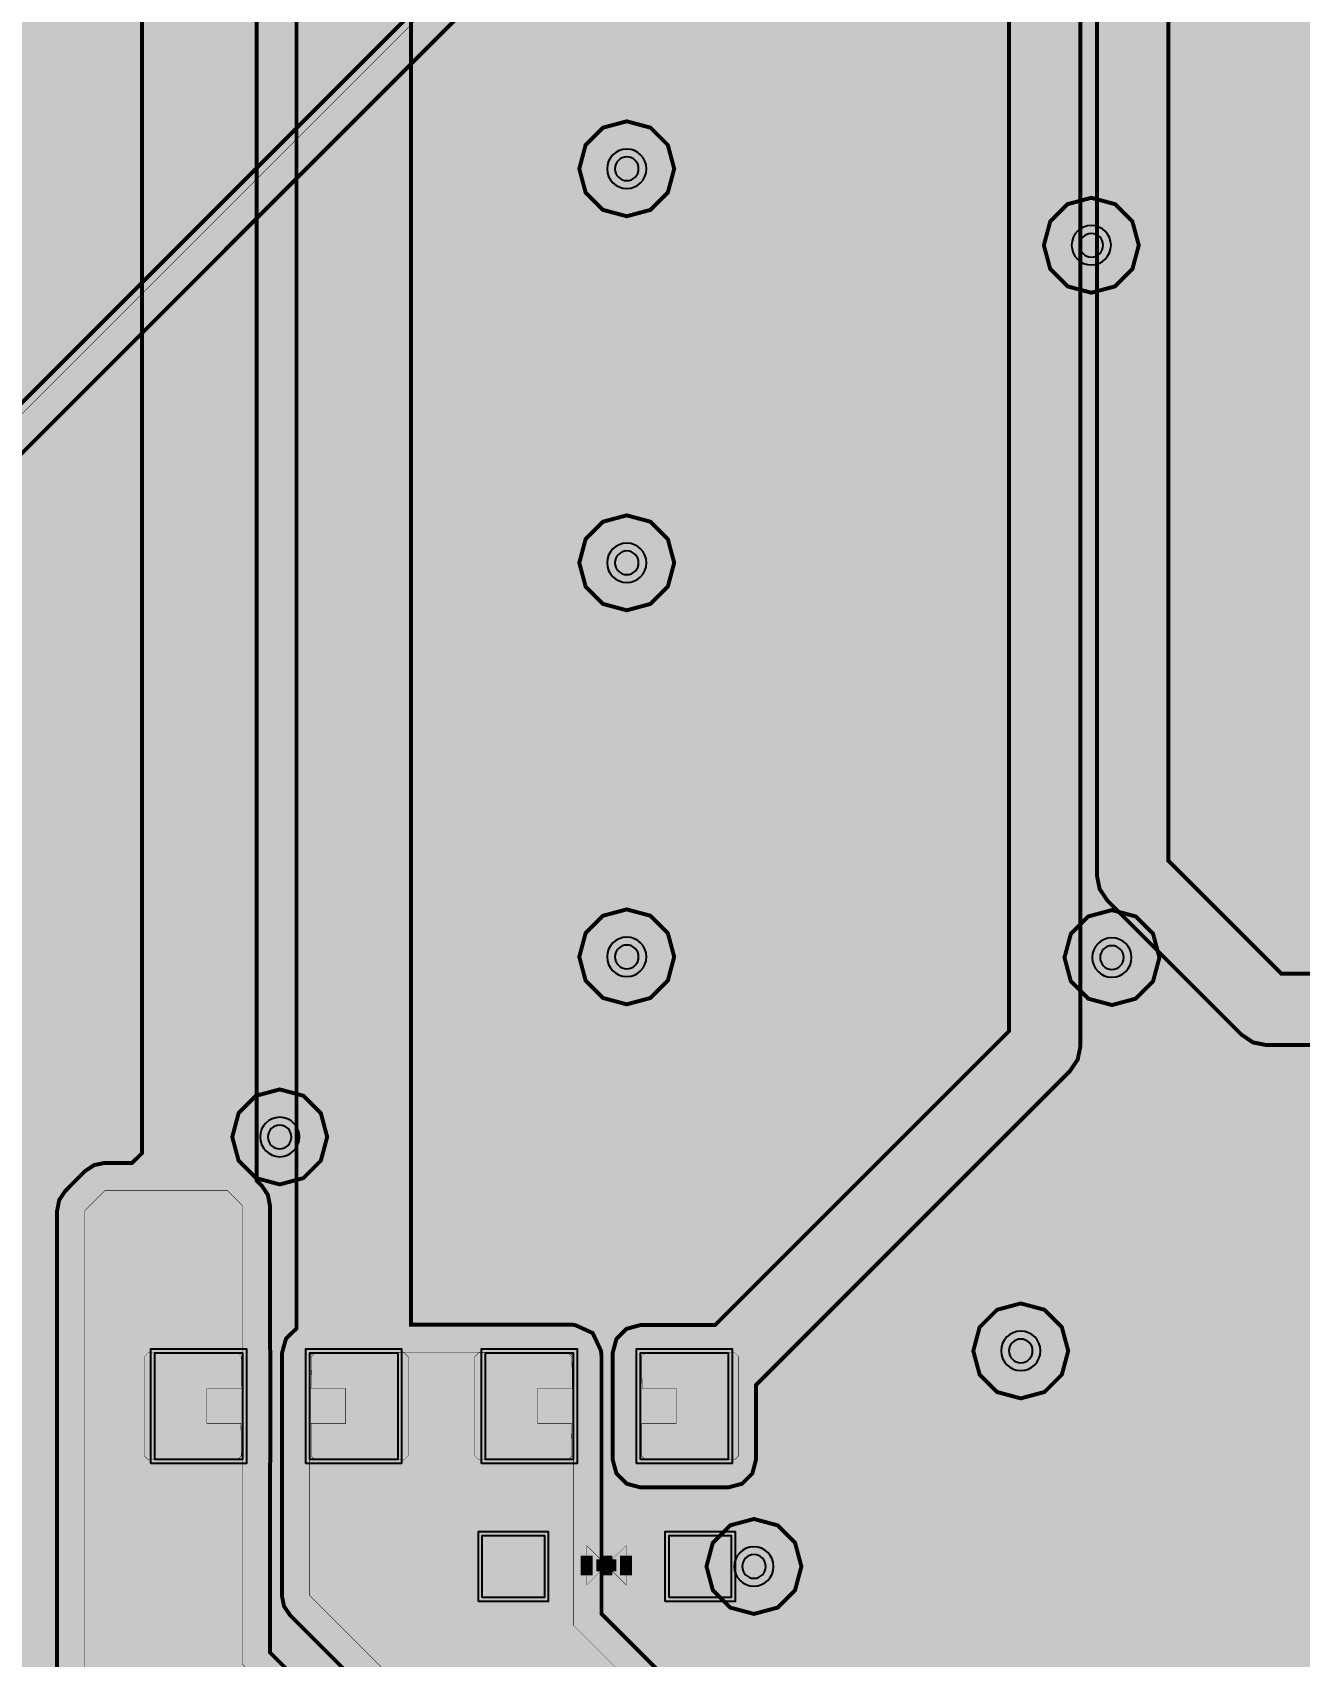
# Model space of a CAD drawing. Header units: millimetres. Extents: x -61 to 56, y -72 to 70.
# Drawn here: x 23.98 to 40.31, y -50.84 to -29.9 of the extents above; entities that cross this region are included whole.
import ezdxf

# ---------------------------------------------------------------- set-up
doc = ezdxf.new("R2010")
doc.units = ezdxf.units.MM
doc.header["$MEASUREMENT"] = 0
for name, color, linetype, true_color in [('02GND', 7, 'Continuous', 0x999966), ('03POWER', 7, 'Continuous', 0x008000), ('Bottom-Layer', 7, 'Continuous', 0x0000ff), ('Document-Layer', 7, 'Continuous', 0xffffff), ('Hole-Layer', 7, 'Continuous', 0x222222), ('Multi-Layer', 7, 'Continuous', 0xc0c0c0), ('Top-Layer', 7, 'Continuous', 0xff0000), ('Top-Paste-Mask-Layer', 7, 'Continuous', 0x808080), ('Top-Silkscreen-Layer', 7, 'Continuous', 0xffcc00), ('Top-Solder-Mask-Layer', 7, 'Continuous', 0x800080)]:
    doc.layers.add(name, color=color, linetype=linetype, true_color=true_color)

msp = doc.modelspace()

# ---------------------------------------------------------------- hatches: boundary and pattern name
at = {"layer": '02GND'}
msp.add_hatch(color=256, dxfattribs=at).paths.add_polyline_path([(-49.642, 52.153), (49.642, 52.153), (49.642, -62.142), (-49.642, -62.142)])
at = {"layer": '03POWER'}
for points in [[(48.499, -56.042), (48.581, -56.348), (48.806, -56.572), (49.112, -56.654), (49.418, -56.571), (49.642, -56.346), (49.642, -62.142), (44.192, -62.142), (44.393, -61.957), (44.493, -61.703), (44.472, -61.43), (45.189, -61.704), (45.95, -61.804), (46.713, -61.727), (47.438, -61.475), (48.085, -61.064), (48.62, -60.514), (49.014, -59.855), (49.245, -59.123), (49.302, -58.358), (49.18, -57.601), (48.887, -56.892), (48.438, -56.269), (47.858, -55.767), (47.177, -55.412), (46.434, -55.224), (45.666, -55.212), (44.917, -55.378), (44.226, -55.712), (43.631, -56.196), (43.164, -56.805), (42.849, -57.504), (42.704, -58.258), (42.737, -59.024), (42.946, -59.763), (43.32, -60.433), (43.838, -60.999), (-43.362, -60.999), (-43.621, -61.056), (-43.831, -61.218), (-43.953, -61.453), (-43.964, -61.718), (-43.863, -61.963), (-43.667, -62.142), (-49.642, -62.142), (-49.642, -56.582), (-49.433, -56.797), (-49.148, -56.888), (-48.853, -56.832), (-49.162, -57.541), (-49.298, -58.303), (-49.253, -59.075), (-49.03, -59.816), (-48.641, -60.484), (-48.107, -61.044), (-47.458, -61.464), (-46.728, -61.722), (-45.959, -61.803), (-45.192, -61.703), (-44.469, -61.428), (-43.83, -60.992), (-43.31, -60.419), (-42.937, -59.741), (-42.732, -58.995), (-42.707, -58.222), (-42.861, -57.464), (-43.188, -56.763), (-43.668, -56.157), (-44.277, -55.679), (-44.979, -55.356), (-45.738, -55.205), (-46.511, -55.234), (-47.256, -55.443), (-47.932, -55.818), (-48.502, -56.341), (-48.5, -56.309), (-48.499, -56.277), (-48.499, 51.315), (-19.403, 51.315), (-19.629, 51.144), (-19.755, 50.889), (-19.751, 50.604), (-19.619, 50.352), (-19.388, 50.187), (-19.658, 49.977), (-19.773, 49.655), (-19.698, 49.322), (-19.455, 49.081), (-19.684, 48.858), (-19.769, 48.551), (-19.689, 48.242), (-19.463, 48.016), (-19.155, 47.934), (-18.847, 48.018), (-18.624, 48.246), (-18.545, 48.556), (-18.633, 48.863), (-18.864, 49.083), (-18.625, 49.324), (-18.551, 49.655), (-18.665, 49.975), (-18.931, 50.185), (-18.698, 50.349), (-18.565, 50.601), (-18.56, 50.887), (-18.685, 51.143), (-18.912, 51.315), (48.426, 51.315), (48.499, 51.242)], [(22.849, 14.008), (22.931, 13.703), (23.153, 13.479), (23.457, 13.396), (23.763, 13.475), (23.763, -5.557), (23.538, -5.683), (23.384, -5.89), (23.33, -6.142), (23.384, -6.394), (23.538, -6.602), (23.763, -6.727), (23.763, -10.399), (23.491, -10.504), (23.299, -10.723), (23.23, -11.006), (23.299, -11.289), (23.491, -11.508), (23.763, -11.613), (23.763, -18.066), (15.932, -25.896), (-24.557, -25.896), (-24.694, -25.924), (-24.811, -26.001), (-28.007, -29.198), (-28.085, -29.314), (-28.112, -29.451), (-28.112, -54.99), (-28.085, -55.127), (-28.007, -55.243), (-26.976, -56.274), (-26.86, -56.352), (-26.723, -56.379), (9.142, -56.379), (9.279, -56.352), (9.395, -56.274), (10.695, -54.974), (10.772, -54.858), (10.799, -54.721), (10.799, -52.307), (11.028, -52.521), (11.331, -52.594), (11.632, -52.508), (11.85, -52.284), (11.93, -51.982), (11.85, -51.68), (11.632, -51.456), (11.331, -51.37), (11.028, -51.443), (10.799, -51.657), (10.799, -47.227), (10.995, -47.422), (11.255, -47.511), (11.529, -47.477), (11.76, -47.326), (11.901, -47.089), (11.924, -46.815), (12.235, -46.82), (12.508, -46.673), (12.674, -46.41), (12.689, -46.1), (12.55, -45.822), (12.293, -45.648), (11.983, -45.623), (11.701, -45.753), (11.519, -46.004), (11.484, -46.313), (11.224, -46.297), (10.981, -46.391), (10.799, -46.577), (10.799, -42.147), (11.028, -42.361), (11.331, -42.434), (11.632, -42.348), (11.85, -42.124), (11.93, -41.822), (11.85, -41.52), (11.632, -41.296), (11.331, -41.21), (11.028, -41.283), (10.799, -41.497), (10.799, -38.045), (11.003, -37.842), (11.303, -37.861), (11.576, -37.736), (11.756, -37.495), (11.8, -37.198), (21.07, -37.198), (21.334, -37.337), (21.633, -37.334), (21.895, -37.19), (21.992, -37.155), (22.076, -37.093), (32.363, -26.806), (32.441, -26.689), (32.468, -26.552), (32.468, -1.1), (32.789, -1.031), (33.029, -0.805), (33.117, -0.489), (33.029, -0.172), (32.789, 0.054), (32.468, 0.122), (32.468, 3.331), (32.469, 3.354), (32.47, 3.377), (32.469, 3.4), (32.468, 3.422), (32.468, 16.054), (32.441, 16.191), (32.363, 16.308), (30.904, 17.766), (31.094, 18.043), (31.109, 18.378), (30.946, 18.671), (30.652, 18.834), (30.317, 18.817), (30.041, 18.627), (29.934, 18.688), (29.813, 18.709), (26.824, 18.709), (27.107, 18.822), (27.3, 19.057), (27.357, 19.356), (27.262, 19.645), (27.04, 19.853), (26.746, 19.928), (26.451, 19.853), (26.229, 19.645), (26.135, 19.356), (26.191, 19.057), (26.385, 18.822), (26.667, 18.709), (26.105, 18.709), (25.968, 18.682), (25.852, 18.604), (23.868, 16.62), (23.79, 16.504), (23.763, 16.367), (23.763, 14.541), (23.457, 14.62), (23.153, 14.537), (22.931, 14.313)], [(-27.652, -29.493), (-24.845, -26.686), (-24.698, -26.99), (-24.413, -27.17), (-24.076, -27.171), (-23.789, -26.994), (-23.64, -26.692), (-23.673, -26.356), (-14.651, -26.356), (-14.69, -26.649), (-14.588, -26.926), (-14.368, -27.123), (-14.082, -27.194), (-13.795, -27.123), (-13.575, -26.926), (-13.473, -26.649), (-13.513, -26.356), (-4.491, -26.356), (-4.53, -26.649), (-4.428, -26.926), (-4.208, -27.123), (-3.922, -27.194), (-3.635, -27.123), (-3.415, -26.926), (-3.313, -26.649), (-3.353, -26.356), (0.589, -26.356), (0.55, -26.649), (0.652, -26.926), (0.872, -27.123), (1.158, -27.194), (1.445, -27.123), (1.665, -26.926), (1.767, -26.649), (1.727, -26.356), (10.749, -26.356), (10.71, -26.649), (10.812, -26.926), (11.032, -27.123), (11.318, -27.194), (11.605, -27.123), (11.825, -26.926), (11.927, -26.649), (11.887, -26.356), (16.081, -26.356), (16.12, -26.348), (16.153, -26.326), (20.875, -21.604), (21.016, -21.903), (21.292, -22.085), (21.623, -22.097), (21.911, -21.935), (22.073, -21.646), (22.061, -21.316), (21.88, -21.04), (21.581, -20.898), (24.193, -18.286), (24.215, -18.253), (24.223, -18.214), (24.223, -11.485), (24.393, -11.272), (24.454, -11.006), (24.393, -10.74), (24.223, -10.527), (24.223, -6.686), (24.465, -6.461), (24.554, -6.142), (24.465, -5.824), (24.223, -5.598), (24.223, 16.325), (26.147, 18.249), (29.771, 18.249), (29.916, 18.105), (30.08, 17.805), (30.38, 17.64), (32.008, 16.012), (32.008, 14.546), (31.729, 14.664), (31.427, 14.633), (31.177, 14.461), (31.04, 14.19), (30.75, 14.208), (30.484, 14.091), (30.302, 13.864), (30.246, 13.578), (30.327, 13.299), (30.529, 13.089), (30.805, 12.996), (31.092, 13.04), (31.327, 13.213), (31.455, 13.474), (31.743, 13.455), (32.008, 13.571), (32.008, 9.466), (31.696, 9.588), (31.366, 9.526), (31.118, 9.301), (31.026, 8.978), (31.118, 8.656), (31.366, 8.43), (31.696, 8.369), (32.008, 8.49), (32.008, 3.97), (31.732, 3.976), (31.482, 3.86), (31.308, 3.646), (31.245, 3.377), (31.308, 3.108), (31.482, 2.894), (31.732, 2.778), (32.008, 2.783), (32.008, -0.131), (31.922, -0.301), (31.893, -0.489), (31.922, -0.676), (32.008, -0.846), (32.008, -10.854), (31.696, -10.732), (31.366, -10.794), (31.118, -11.019), (31.026, -11.342), (31.118, -11.664), (31.366, -11.89), (31.696, -11.951), (32.008, -11.83), (32.008, -15.934), (31.696, -15.812), (31.366, -15.874), (31.118, -16.099), (31.026, -16.422), (31.118, -16.744), (31.366, -16.97), (31.696, -17.031), (32.008, -16.91), (32.008, -26.094), (31.693, -25.972), (31.361, -26.036), (31.114, -26.267), (31.026, -26.593), (31.125, -26.916), (31.381, -27.137), (22.034, -36.485), (21.822, -36.236), (21.513, -36.131), (21.193, -36.2), (20.955, -36.424), (20.866, -36.738), (11.512, -36.738), (11.263, -36.651), (11, -36.678), (10.773, -36.812), (10.623, -37.03), (10.58, -37.29), (10.649, -37.545), (10.369, -37.825), (10.347, -37.858), (10.34, -37.897), (10.34, -54.679), (9.1, -55.919), (-26.681, -55.919), (-27.652, -54.948)], [(31.026, -31.662), (31.108, -31.968), (31.332, -32.192), (31.638, -32.274), (31.944, -32.192), (32.168, -31.968), (32.25, -31.662), (32.168, -31.356), (31.944, -31.132), (31.638, -31.05), (31.332, -31.132), (31.108, -31.356)], [(37.016, -32.648), (37.098, -32.954), (37.322, -33.178), (37.628, -33.26), (37.934, -33.178), (38.158, -32.954), (38.24, -32.648), (38.158, -32.342), (37.934, -32.118), (37.628, -32.036), (37.322, -32.118), (37.098, -32.342)], [(31.026, -36.742), (31.108, -37.048), (31.332, -37.272), (31.638, -37.354), (31.944, -37.272), (32.168, -37.048), (32.25, -36.742), (32.168, -36.436), (31.944, -36.212), (31.638, -36.13), (31.332, -36.212), (31.108, -36.436)], [(31.026, -41.822), (31.108, -42.128), (31.332, -42.352), (31.638, -42.434), (31.944, -42.352), (32.168, -42.128), (32.25, -41.822), (32.168, -41.516), (31.944, -41.292), (31.638, -41.21), (31.332, -41.292), (31.108, -41.516)], [(37.282, -41.831), (37.364, -42.137), (37.588, -42.361), (37.894, -42.443), (38.2, -42.361), (38.424, -42.137), (38.506, -41.831), (38.424, -41.525), (38.2, -41.301), (37.894, -41.219), (37.588, -41.301), (37.364, -41.525)], [(26.552, -44.144), (26.634, -44.45), (26.858, -44.674), (27.164, -44.756), (27.47, -44.674), (27.694, -44.45), (27.776, -44.144), (27.694, -43.837), (27.47, -43.613), (27.164, -43.531), (26.858, -43.613), (26.634, -43.837)], [(36.106, -46.902), (36.188, -47.208), (36.412, -47.432), (36.718, -47.514), (37.024, -47.432), (37.248, -47.208), (37.33, -46.902), (37.248, -46.596), (37.024, -46.372), (36.718, -46.29), (36.412, -46.372), (36.188, -46.596)], [(32.666, -49.681), (32.748, -49.987), (32.972, -50.211), (33.278, -50.293), (33.584, -50.211), (33.808, -49.987), (33.89, -49.681), (33.808, -49.375), (33.584, -49.151), (33.278, -49.069), (32.972, -49.151), (32.748, -49.375)]]:
    msp.add_hatch(color=256, dxfattribs=at).paths.add_polyline_path(points)
at = {"layer": 'Bottom-Layer'}
msp.add_hatch(color=256, dxfattribs=at).paths.add_polyline_path([(-49.642, -62.142), (-49.642, 52.153), (49.642, 52.153), (49.642, -62.142)])
at = {"layer": 'Document-Layer'}
for points in [[(31.122, -49.412), (31.376, -49.666), (31.122, -49.92)], [(31.122, -49.412), (31.376, -49.666), (31.122, -49.92)], [(31.63, -49.92), (31.376, -49.666), (31.63, -49.412)], [(31.63, -49.92), (31.376, -49.666), (31.63, -49.412)]]:
    msp.add_hatch(color=256, dxfattribs=at).paths.add_polyline_path(points)
at = {"layer": 'Top-Layer'}
for points in [[(-49.642, -62.142), (-49.642, 52.153), (49.642, 52.153), (49.642, -62.142)], [(32.867, -3.012), (32.707, -3.252), (32.65, -3.534), (32.65, -17.679), (25.607, -24.723), (25.446, -24.963), (25.39, -25.246), (25.39, -44.351), (25.262, -44.478), (24.909, -44.478), (24.772, -44.506), (24.655, -44.583), (24.399, -44.84), (24.321, -44.956), (24.294, -45.093), (24.294, -52.386), (24.321, -52.523), (24.399, -52.64), (26.729, -54.97), (26.846, -55.048), (26.983, -55.075), (27.961, -55.075), (28.098, -55.048), (28.214, -54.97), (28.862, -54.323), (28.939, -54.207), (28.966, -54.07), (28.966, -52.866), (28.939, -52.729), (28.862, -52.613), (27.038, -50.79), (27.038, -48.364), (27.042, -48.334), (27.043, -48.304), (27.043, -46.927), (27.042, -46.897), (27.038, -46.867), (27.038, -45.027), (27.011, -44.89), (26.934, -44.774), (26.868, -44.709), (26.868, -25.552), (33.912, -18.508), (34.072, -18.268), (34.129, -17.986), (34.129, -3.841), (41.623, 3.653), (41.783, 3.893), (41.839, 4.176), (41.839, 9.243), (42.089, 9.428), (42.293, 9.662), (42.293, 4.144), (34.52, -3.63), (34.359, -3.87), (34.303, -4.152), (34.303, -18.539), (27.596, -25.245), (27.436, -25.485), (27.38, -25.768), (27.38, -46.613), (27.245, -46.743), (27.195, -46.923), (27.193, -46.945), (27.192, -46.966), (27.192, -50.056), (27.219, -50.193), (27.297, -50.309), (29.536, -52.548), (29.536, -54.077), (29.563, -54.214), (29.641, -54.33), (30.269, -54.959), (30.385, -55.036), (30.523, -55.064), (31.454, -55.064), (31.591, -55.036), (31.707, -54.959), (32.362, -54.303), (32.44, -54.187), (32.467, -54.05), (32.467, -51.594), (32.44, -51.457), (32.362, -51.341), (31.313, -50.291), (31.313, -46.973), (31.31, -46.934), (31.304, -46.895), (31.199, -46.672), (30.975, -46.57), (30.939, -46.565), (30.902, -46.563), (28.858, -46.563), (28.858, -26.074), (35.565, -19.368), (35.725, -19.128), (35.781, -18.845), (35.781, -4.459), (41.928, 1.688), (41.912, 1.628), (41.906, 1.566), (41.906, 0.434), (41.954, 0.255), (42.086, 0.124), (42.265, 0.076), (43.642, 0.076), (43.821, 0.124), (43.952, 0.255), (44, 0.434), (44, 0.54), (45.01, 0.54), (45.206, 0.232), (45.489, 0), (45.164, -0.282), (44.965, -0.663), (44.918, -1.09), (45.031, -1.505), (45.287, -1.85), (45.651, -2.078), (46.073, -2.158), (46.495, -2.078), (46.86, -1.85), (47.115, -1.505), (47.228, -1.09), (47.181, -0.663), (46.982, -0.282), (46.657, 0), (46.963, 0.259), (47.162, 0.606), (47.231, 1), (47.162, 1.394), (46.963, 1.741), (46.657, 2), (46.982, 2.282), (47.181, 2.663), (47.228, 3.09), (47.115, 3.505), (46.86, 3.85), (46.495, 4.078), (46.073, 4.158), (45.651, 4.078), (45.287, 3.85), (45.031, 3.505), (44.918, 3.09), (44.965, 2.663), (45.164, 2.282), (45.489, 2), (45.206, 1.768), (45.01, 1.46), (44, 1.46), (44, 1.566), (43.952, 1.745), (43.821, 1.876), (43.642, 1.924), (42.265, 1.924), (42.203, 1.919), (42.143, 1.903), (43.555, 3.315), (43.715, 3.555), (43.772, 3.838), (43.772, 12.068), (43.715, 12.35), (43.555, 12.59), (42.512, 13.634), (42.548, 14.173), (42.385, 14.689), (42.046, 15.109), (41.577, 15.378), (41.042, 15.457), (40.515, 15.336), (40.069, 15.031), (39.764, 14.585), (39.643, 14.058), (39.722, 13.523), (39.991, 13.054), (40.411, 12.715), (40.927, 12.552), (41.466, 12.588), (42.293, 11.761), (42.293, 11.338), (41.925, 11.702), (41.453, 11.915), (40.937, 11.949), (40.441, 11.801), (40.028, 11.489), (39.75, 11.052), (39.643, 10.546), (39.719, 10.034), (39.968, 9.58), (40.361, 9.243), (40.361, 4.482)], [(39.564, -42.825), (39.713, -42.925), (39.889, -42.96), (41.906, -42.96), (41.906, -43.066), (41.954, -43.245), (42.086, -43.377), (42.265, -43.424), (43.642, -43.424), (43.821, -43.377), (43.952, -43.245), (44, -43.066), (44, -41.934), (43.952, -41.755), (43.821, -41.624), (43.642, -41.576), (42.265, -41.576), (42.086, -41.624), (41.954, -41.755), (41.906, -41.934), (41.906, -42.04), (40.08, -42.04), (38.62, -40.58), (38.62, -11.002), (38.765, -10.692), (38.72, -10.352), (38.501, -10.089), (38.72, -9.827), (38.765, -9.487), (38.62, -9.177), (38.62, -5.984), (42.679, -1.924), (43.642, -1.924), (43.821, -1.876), (43.952, -1.745), (44, -1.566), (44, -0.434), (43.952, -0.255), (43.821, -0.124), (43.642, -0.076), (42.265, -0.076), (42.086, -0.124), (41.954, -0.255), (41.906, -0.434), (41.906, -1.396), (37.835, -5.468), (37.735, -5.617), (37.7, -5.793), (37.7, -9.177), (37.555, -9.487), (37.599, -9.827), (37.819, -10.089), (37.599, -10.352), (37.555, -10.692), (37.7, -11.002), (37.7, -40.771), (37.735, -40.947), (37.835, -41.096)], [(32.777, -46.569), (31.815, -46.569), (31.636, -46.617), (31.505, -46.748), (31.457, -46.927), (31.457, -48.304), (31.505, -48.483), (31.636, -48.614), (31.815, -48.662), (32.947, -48.662), (33.126, -48.614), (33.257, -48.483), (33.305, -48.304), (33.305, -47.341), (37.353, -43.293), (37.453, -43.144), (37.488, -42.968), (37.488, -6.997), (37.634, -6.683), (37.586, -6.341), (37.36, -6.079), (37.028, -5.981), (36.696, -6.079), (36.47, -6.341), (36.423, -6.683), (36.568, -6.997), (36.568, -42.778)], [(26.983, -54.717), (24.652, -52.386), (24.652, -45.093), (24.909, -44.836), (26.49, -44.836), (26.68, -45.027), (26.68, -50.938), (28.608, -52.866), (28.608, -54.07), (27.961, -54.717)], [(25.553, -48.304), (25.553, -46.927), (26.685, -46.927), (26.685, -48.304)], [(30.523, -54.706), (29.894, -54.077), (29.894, -52.4), (27.55, -50.056), (27.55, -46.966), (27.596, -46.921), (30.902, -46.921), (30.954, -46.973), (30.954, -50.44), (32.109, -51.594), (32.109, -54.05), (31.454, -54.706)], [(27.553, -48.304), (27.553, -46.927), (28.685, -46.927), (28.685, -48.304)], [(29.815, -48.304), (29.815, -46.927), (30.947, -46.927), (30.947, -48.304)], [(31.815, -48.304), (31.815, -46.927), (32.947, -46.927), (32.947, -48.304)], [(29.776, -50.081), (29.776, -49.281), (30.576, -49.281), (30.576, -50.081)], [(32.186, -50.081), (32.186, -49.281), (32.986, -49.281), (32.986, -50.081)]]:
    msp.add_hatch(color=256, dxfattribs=at).paths.add_polyline_path(points)
at = {"layer": 'Top-Paste-Mask-Layer'}
for points in [[(25.419, -48.256), (25.419, -46.976), (25.469, -46.926), (26.619, -46.926), (26.669, -46.976), (26.674, -47.386), (26.224, -47.386), (26.224, -47.836), (26.664, -47.836), (26.669, -48.256), (26.619, -48.306), (25.469, -48.306)], [(25.419, -48.256), (25.419, -46.976), (25.469, -46.926), (26.619, -46.926), (26.669, -46.976), (26.674, -47.386), (26.224, -47.386), (26.224, -47.836), (26.664, -47.836), (26.669, -48.256), (26.619, -48.306), (25.469, -48.306)], [(27.569, -48.256), (27.569, -47.836), (28.014, -47.836), (28.014, -47.386), (27.574, -47.386), (27.569, -46.976), (27.619, -46.926), (28.769, -46.926), (28.819, -46.976), (28.819, -48.256), (28.769, -48.306), (27.619, -48.306)], [(27.569, -48.256), (27.569, -47.836), (28.014, -47.836), (28.014, -47.386), (27.574, -47.386), (27.569, -46.976), (27.619, -46.926), (28.769, -46.926), (28.819, -46.976), (28.819, -48.256), (28.769, -48.306), (27.619, -48.306)], [(29.681, -48.256), (29.681, -46.976), (29.731, -46.926), (30.881, -46.926), (30.931, -46.976), (30.936, -47.386), (30.486, -47.386), (30.486, -47.836), (30.926, -47.836), (30.931, -48.256), (30.881, -48.306), (29.731, -48.306)], [(29.681, -48.256), (29.681, -46.976), (29.731, -46.926), (30.881, -46.926), (30.931, -46.976), (30.936, -47.386), (30.486, -47.386), (30.486, -47.836), (30.926, -47.836), (30.931, -48.256), (30.881, -48.306), (29.731, -48.306)], [(31.831, -48.256), (31.831, -47.836), (32.276, -47.836), (32.276, -47.386), (31.836, -47.386), (31.831, -46.976), (31.881, -46.926), (33.031, -46.926), (33.081, -46.976), (33.081, -48.256), (33.031, -48.306), (31.881, -48.306)], [(31.831, -48.256), (31.831, -47.836), (32.276, -47.836), (32.276, -47.386), (31.836, -47.386), (31.831, -46.976), (31.881, -46.926), (33.031, -46.926), (33.081, -46.976), (33.081, -48.256), (33.031, -48.306), (31.881, -48.306)], [(29.776, -50.081), (29.776, -49.281), (30.576, -49.281), (30.576, -50.081)], [(32.186, -50.081), (32.186, -49.281), (32.986, -49.281), (32.986, -50.081)]]:
    msp.add_hatch(color=256, dxfattribs=at).paths.add_polyline_path(points)
at = {"layer": 'Top-Solder-Mask-Layer'}
for points in [[(25.502, -48.355), (25.502, -46.876), (26.736, -46.876), (26.736, -48.355)], [(27.502, -48.355), (27.502, -46.876), (28.736, -46.876), (28.736, -48.355)], [(29.764, -48.355), (29.764, -46.876), (30.998, -46.876), (30.998, -48.355)], [(31.764, -48.355), (31.764, -46.876), (32.998, -46.876), (32.998, -48.355)], [(29.725, -50.132), (29.725, -49.23), (30.627, -49.23), (30.627, -50.132)], [(32.135, -50.132), (32.135, -49.23), (33.037, -49.23), (33.037, -50.132)]]:
    msp.add_hatch(color=256, dxfattribs=at).paths.add_polyline_path(points)

# ---------------------------------------------------------------- linework, layer by layer
at = {"layer": '03POWER'}
for points, const_width in [([(-27.754, -29.451), (-24.557, -26.255), (16.081, -26.255), (24.121, -18.214), (24.121, 16.367), (26.105, 18.351), (29.813, 18.351), (32.11, 16.054), (32.11, -26.552), (21.822, -36.84), (11.498, -36.84), (10.441, -37.897), (10.441, -54.721), (9.142, -56.021), (-26.723, -56.021), (-27.754, -54.99)], 0.00508), ([(31.026, -31.662), (31.108, -31.968), (31.332, -32.192), (31.638, -32.274), (31.944, -32.192), (32.168, -31.968), (32.25, -31.662), (32.168, -31.356), (31.944, -31.132), (31.638, -31.05), (31.332, -31.132), (31.108, -31.356)], 0.0508), ([(37.016, -32.648), (37.098, -32.954), (37.322, -33.178), (37.628, -33.26), (37.934, -33.178), (38.158, -32.954), (38.24, -32.648), (38.158, -32.342), (37.934, -32.118), (37.628, -32.036), (37.322, -32.118), (37.098, -32.342)], 0.0508), ([(31.026, -36.742), (31.108, -37.048), (31.332, -37.272), (31.638, -37.354), (31.944, -37.272), (32.168, -37.048), (32.25, -36.742), (32.168, -36.436), (31.944, -36.212), (31.638, -36.13), (31.332, -36.212), (31.108, -36.436)], 0.0508), ([(31.026, -41.822), (31.108, -42.128), (31.332, -42.352), (31.638, -42.434), (31.944, -42.352), (32.168, -42.128), (32.25, -41.822), (32.168, -41.516), (31.944, -41.292), (31.638, -41.21), (31.332, -41.292), (31.108, -41.516)], 0.0508), ([(37.282, -41.831), (37.364, -42.137), (37.588, -42.361), (37.894, -42.443), (38.2, -42.361), (38.424, -42.137), (38.506, -41.831), (38.424, -41.525), (38.2, -41.301), (37.894, -41.219), (37.588, -41.301), (37.364, -41.525)], 0.0508), ([(26.552, -44.144), (26.634, -44.45), (26.858, -44.674), (27.164, -44.756), (27.47, -44.674), (27.694, -44.45), (27.776, -44.144), (27.694, -43.837), (27.47, -43.613), (27.164, -43.531), (26.858, -43.613), (26.634, -43.837)], 0.0508), ([(36.106, -46.902), (36.188, -47.208), (36.412, -47.432), (36.718, -47.514), (37.024, -47.432), (37.248, -47.208), (37.33, -46.902), (37.248, -46.596), (37.024, -46.372), (36.718, -46.29), (36.412, -46.372), (36.188, -46.596)], 0.0508), ([(32.666, -49.681), (32.748, -49.987), (32.972, -50.211), (33.278, -50.293), (33.584, -50.211), (33.808, -49.987), (33.89, -49.681), (33.808, -49.375), (33.584, -49.151), (33.278, -49.069), (32.972, -49.151), (32.748, -49.375)], 0.0508)]:
    msp.add_lwpolyline(points, close=True, dxfattribs=dict(at, const_width=const_width))
at = {"layer": '03POWER', "const_width": 0.0508}
for points in [[(22.076, -37.093), (32.363, -26.806)], [(31.381, -27.137), (22.034, -36.485), (21.822, -36.236), (21.513, -36.131), (21.193, -36.2), (20.955, -36.424), (20.866, -36.738), (11.512, -36.738), (11.263, -36.651), (11, -36.678), (10.773, -36.812), (10.623, -37.03), (10.58, -37.29), (10.649, -37.545), (10.369, -37.825), (10.347, -37.858), (10.34, -37.897), (10.34, -54.679), (9.1, -55.919), (-26.681, -55.919)]]:
    msp.add_lwpolyline(points, dxfattribs=at)
at = {"layer": 'Document-Layer', "const_width": 0.00508}
for points in [[(31.122, -49.412), (31.376, -49.666), (31.122, -49.92)], [(31.122, -49.412), (31.376, -49.666), (31.122, -49.92)], [(31.63, -49.92), (31.376, -49.666), (31.63, -49.412)], [(31.63, -49.92), (31.376, -49.666), (31.63, -49.412)]]:
    msp.add_lwpolyline(points, close=True, dxfattribs=at)
at = {"layer": 'Hole-Layer'}
for points in [[(31.486, -31.662, 1), (31.791, -31.662, 1)], [(37.476, -32.648, 1), (37.781, -32.648, 1)], [(31.486, -36.742, 1), (31.791, -36.742, 1)], [(31.486, -41.822, 1), (31.791, -41.822, 1)], [(37.741, -41.831, 1), (38.046, -41.831, 1)], [(27.011, -44.144, 1), (27.316, -44.144, 1)], [(36.566, -46.902, 1), (36.871, -46.902, 1)], [(33.126, -49.681, 1), (33.431, -49.681, 1)]]:
    msp.add_lwpolyline(points, format="xyb", close=True, dxfattribs=at)
at = {"layer": 'Multi-Layer'}
for points in [[(31.384, -31.662, 1), (31.892, -31.662, 1)], [(37.374, -32.648, 1), (37.882, -32.648, 1)], [(31.384, -36.742, 1), (31.892, -36.742, 1)], [(31.384, -41.822, 1), (31.892, -41.822, 1)], [(37.64, -41.831, 1), (38.148, -41.831, 1)], [(26.91, -44.144, 1), (27.418, -44.144, 1)], [(36.464, -46.902, 1), (36.972, -46.902, 1)], [(33.024, -49.681, 1), (33.532, -49.681, 1)]]:
    msp.add_lwpolyline(points, format="xyb", close=True, dxfattribs=at)
at = {"layer": 'Top-Layer'}
for points, const_width in [([(37.028, -6.593), (37.028, -42.968)], 0.203), ([(36.568, -6.997), (36.568, -42.778), (32.777, -46.569), (31.815, -46.569), (31.636, -46.617), (31.505, -46.748), (31.457, -46.927), (31.457, -48.304), (31.505, -48.483), (31.636, -48.614), (31.815, -48.662), (32.947, -48.662), (33.126, -48.614), (33.257, -48.483), (33.305, -48.304), (33.305, -47.341), (37.353, -43.293), (37.453, -43.144), (37.488, -42.968), (37.488, -6.997)], 0.0508), ([(38.16, -40.771), (38.16, -10.592)], 0.203), ([(37.7, -11.002), (37.7, -40.771), (37.735, -40.947), (37.835, -41.096), (39.564, -42.825), (39.713, -42.925), (39.889, -42.96), (41.906, -42.96)], 0.0508), ([(41.906, -42.04), (40.08, -42.04), (38.62, -40.58), (38.62, -11.002)], 0.0508), ([(26.129, -44.657), (26.129, -25.246)], 0.762), ([(25.39, -25.246), (25.39, -44.351), (25.262, -44.478), (24.909, -44.478), (24.772, -44.506), (24.655, -44.583), (24.399, -44.84), (24.321, -44.956), (24.294, -45.093), (24.294, -52.386)], 0.0508), ([(28.862, -52.613), (27.038, -50.79), (27.038, -48.364), (27.042, -48.334), (27.043, -48.304), (27.043, -46.927), (27.042, -46.897), (27.038, -46.867), (27.038, -45.027), (27.011, -44.89), (26.934, -44.774), (26.868, -44.709), (26.868, -25.552)], 0.0508), ([(28.119, -25.768), (28.119, -47.616)], 0.762), ([(27.38, -25.768), (27.38, -46.613), (27.245, -46.743), (27.195, -46.923), (27.193, -46.945), (27.192, -46.966), (27.192, -50.056), (27.219, -50.193), (27.297, -50.309), (29.536, -52.548)], 0.0508), ([(32.362, -51.341), (31.313, -50.291), (31.313, -46.973), (31.31, -46.934), (31.304, -46.895), (31.199, -46.672), (30.975, -46.57), (30.939, -46.565), (30.902, -46.563), (28.858, -46.563), (28.858, -26.074)], 0.0508), ([(39.889, -42.5), (38.16, -40.771)], 0.203), ([(42.953, -42.5), (39.889, -42.5)], 0.203), ([(37.028, -42.968), (32.381, -47.616)], 0.203), ([(26.129, -44.657), (25.554, -45.232)], 0.762), ([(26.129, -47.605), (26.129, -44.657)], 0.762), ([(26.129, -47.605), (26.119, -47.616)], 0.762), ([(32.586, -49.681), (33.278, -49.681)], 0.381)]:
    msp.add_lwpolyline(points, dxfattribs=dict(at, const_width=const_width))
at = {"layer": 'Top-Layer', "const_width": 0.00508}
for points in [[(26.983, -54.717), (24.652, -52.386), (24.652, -45.093), (24.909, -44.836), (26.49, -44.836), (26.68, -45.027), (26.68, -50.938), (28.608, -52.866), (28.608, -54.07), (27.961, -54.717)], [(30.523, -54.706), (29.894, -54.077), (29.894, -52.4), (27.55, -50.056), (27.55, -46.966), (27.596, -46.921), (30.902, -46.921), (30.954, -46.973), (30.954, -50.44), (32.109, -51.594), (32.109, -54.05), (31.454, -54.706)]]:
    msp.add_lwpolyline(points, close=True, dxfattribs=at)
at = {"layer": 'Top-Layer'}
for points in [[(25.553, -48.304), (25.553, -46.927), (26.685, -46.927), (26.685, -48.304)], [(27.553, -48.304), (27.553, -46.927), (28.685, -46.927), (28.685, -48.304)], [(29.815, -48.304), (29.815, -46.927), (30.947, -46.927), (30.947, -48.304)], [(31.815, -48.304), (31.815, -46.927), (32.947, -46.927), (32.947, -48.304)], [(29.776, -50.081), (29.776, -49.281), (30.576, -49.281), (30.576, -50.081)], [(32.186, -50.081), (32.186, -49.281), (32.986, -49.281), (32.986, -50.081)]]:
    msp.add_lwpolyline(points, close=True, dxfattribs=at)
at = {"layer": 'Top-Paste-Mask-Layer', "const_width": 0.00508}
for points in [[(25.419, -48.256), (25.419, -46.976), (25.469, -46.926), (26.619, -46.926), (26.669, -46.976), (26.674, -47.386), (26.224, -47.386), (26.224, -47.836), (26.664, -47.836), (26.669, -48.256), (26.619, -48.306), (25.469, -48.306)], [(25.419, -48.256), (25.419, -46.976), (25.469, -46.926), (26.619, -46.926), (26.669, -46.976), (26.674, -47.386), (26.224, -47.386), (26.224, -47.836), (26.664, -47.836), (26.669, -48.256), (26.619, -48.306), (25.469, -48.306)], [(27.569, -48.256), (27.569, -47.836), (28.014, -47.836), (28.014, -47.386), (27.574, -47.386), (27.569, -46.976), (27.619, -46.926), (28.769, -46.926), (28.819, -46.976), (28.819, -48.256), (28.769, -48.306), (27.619, -48.306)], [(27.569, -48.256), (27.569, -47.836), (28.014, -47.836), (28.014, -47.386), (27.574, -47.386), (27.569, -46.976), (27.619, -46.926), (28.769, -46.926), (28.819, -46.976), (28.819, -48.256), (28.769, -48.306), (27.619, -48.306)], [(29.681, -48.256), (29.681, -46.976), (29.731, -46.926), (30.881, -46.926), (30.931, -46.976), (30.936, -47.386), (30.486, -47.386), (30.486, -47.836), (30.926, -47.836), (30.931, -48.256), (30.881, -48.306), (29.731, -48.306)], [(29.681, -48.256), (29.681, -46.976), (29.731, -46.926), (30.881, -46.926), (30.931, -46.976), (30.936, -47.386), (30.486, -47.386), (30.486, -47.836), (30.926, -47.836), (30.931, -48.256), (30.881, -48.306), (29.731, -48.306)], [(31.831, -48.256), (31.831, -47.836), (32.276, -47.836), (32.276, -47.386), (31.836, -47.386), (31.831, -46.976), (31.881, -46.926), (33.031, -46.926), (33.081, -46.976), (33.081, -48.256), (33.031, -48.306), (31.881, -48.306)], [(31.831, -48.256), (31.831, -47.836), (32.276, -47.836), (32.276, -47.386), (31.836, -47.386), (31.831, -46.976), (31.881, -46.926), (33.031, -46.926), (33.081, -46.976), (33.081, -48.256), (33.031, -48.306), (31.881, -48.306)]]:
    msp.add_lwpolyline(points, close=True, dxfattribs=at)
at = {"layer": 'Top-Paste-Mask-Layer'}
for points in [[(29.776, -50.081), (29.776, -49.281), (30.576, -49.281), (30.576, -50.081)], [(32.186, -50.081), (32.186, -49.281), (32.986, -49.281), (32.986, -50.081)]]:
    msp.add_lwpolyline(points, close=True, dxfattribs=at)
at = {"layer": 'Top-Silkscreen-Layer'}
for points, const_width in [([(25.358, -48.533), (25.358, -46.699)], 0.152), ([(25.358, -46.699), (26.643, -46.699)], 0.152), ([(25.358, -48.533), (25.358, -46.699)], 0.152), ([(25.358, -46.699), (26.643, -46.699)], 0.152), ([(28.88, -46.699), (27.595, -46.699)], 0.152), ([(28.88, -46.699), (27.595, -46.699)], 0.152), ([(28.88, -48.533), (28.88, -46.699)], 0.152), ([(28.88, -48.533), (28.88, -46.699)], 0.152), ([(29.62, -48.533), (29.62, -46.699)], 0.152), ([(29.62, -46.699), (30.905, -46.699)], 0.152), ([(29.62, -48.533), (29.62, -46.699)], 0.152), ([(29.62, -46.699), (30.905, -46.699)], 0.152), ([(33.142, -46.699), (31.857, -46.699)], 0.152), ([(33.142, -46.699), (31.857, -46.699)], 0.152), ([(33.142, -48.533), (33.142, -46.699)], 0.152), ([(33.142, -48.533), (33.142, -46.699)], 0.152), ([(26.643, -48.533), (25.358, -48.533)], 0.152), ([(26.643, -48.533), (25.358, -48.533)], 0.152), ([(27.595, -48.533), (28.88, -48.533)], 0.152), ([(27.595, -48.533), (28.88, -48.533)], 0.152), ([(30.905, -48.533), (29.62, -48.533)], 0.152), ([(30.905, -48.533), (29.62, -48.533)], 0.152), ([(31.857, -48.533), (33.142, -48.533)], 0.152), ([(31.857, -48.533), (33.142, -48.533)], 0.152), ([(30.526, -48.966), (32.226, -48.966)], 0.254), ([(30.526, -48.966), (32.226, -48.966)], 0.254), ([(31.121, -49.794), (31.121, -49.54)], 0.154), ([(31.121, -49.54), (31.373, -49.664)], 0.154), ([(31.121, -49.794), (31.121, -49.54)], 0.154), ([(31.121, -49.54), (31.373, -49.664)], 0.154), ([(31.372, -49.667), (31.121, -49.794)], 0.154), ([(31.372, -49.667), (31.121, -49.794)], 0.154), ([(31.248, -49.667), (31.378, -49.667)], 0.154), ([(31.248, -49.667), (31.378, -49.667)], 0.154), ([(31.502, -49.667), (31.372, -49.667)], 0.154), ([(31.502, -49.667), (31.372, -49.667)], 0.154), ([(31.375, -49.54), (31.375, -49.794)], 0.154), ([(31.375, -49.54), (31.375, -49.794)], 0.154), ([(31.629, -49.794), (31.377, -49.67)], 0.154), ([(31.629, -49.794), (31.377, -49.67)], 0.154), ([(31.378, -49.667), (31.629, -49.54)], 0.154), ([(31.378, -49.667), (31.629, -49.54)], 0.154), ([(31.629, -49.54), (31.629, -49.794)], 0.154), ([(31.629, -49.54), (31.629, -49.794)], 0.154), ([(30.526, -50.366), (32.226, -50.366)], 0.254), ([(30.526, -50.366), (32.226, -50.366)], 0.254)]:
    msp.add_lwpolyline(points, dxfattribs=dict(at, const_width=const_width))
at = {"layer": 'Top-Solder-Mask-Layer'}
for points in [[(25.502, -48.355), (25.502, -46.876), (26.736, -46.876), (26.736, -48.355)], [(27.502, -48.355), (27.502, -46.876), (28.736, -46.876), (28.736, -48.355)], [(29.764, -48.355), (29.764, -46.876), (30.998, -46.876), (30.998, -48.355)], [(31.764, -48.355), (31.764, -46.876), (32.998, -46.876), (32.998, -48.355)], [(29.725, -50.132), (29.725, -49.23), (30.627, -49.23), (30.627, -50.132)], [(32.135, -50.132), (32.135, -49.23), (33.037, -49.23), (33.037, -50.132)]]:
    msp.add_lwpolyline(points, close=True, dxfattribs=at)

doc.saveas('drawing.dxf')
